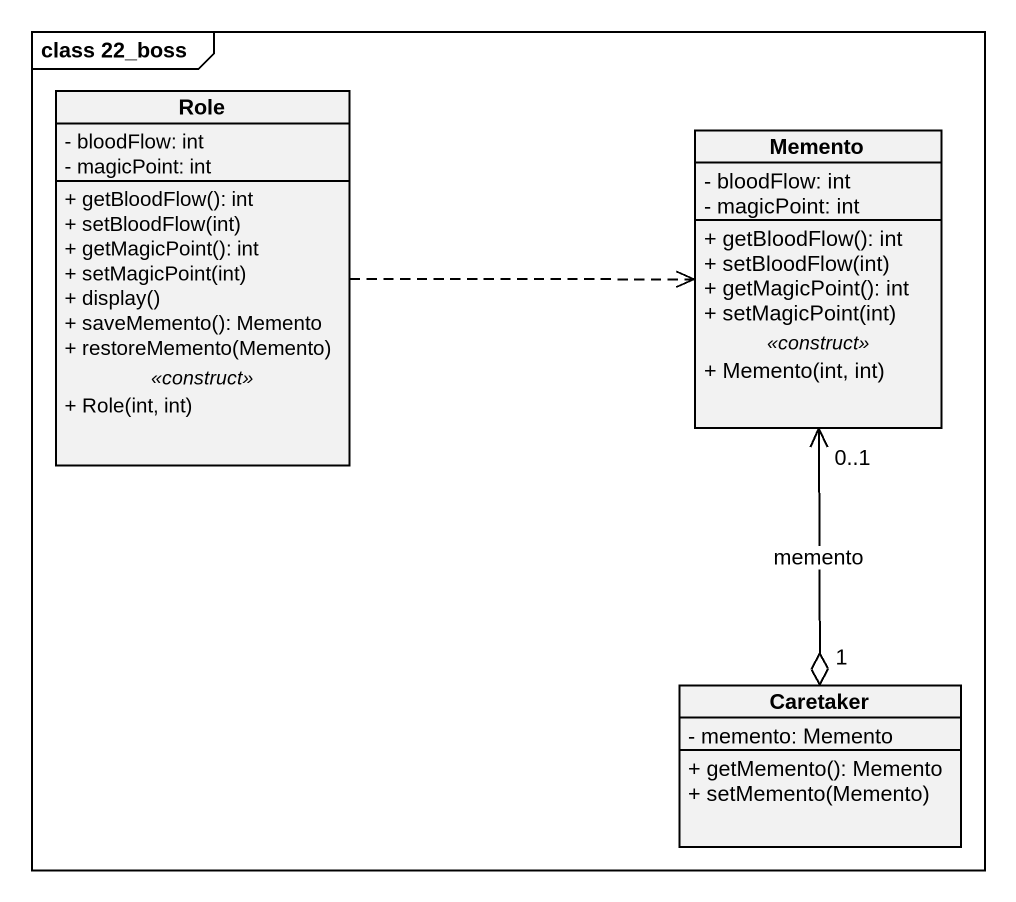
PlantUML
@startuml
mainframe class 22_boss
hide circle
hide empty members
skinparam classAttributeIconSize 0
class Role {
  - bloodFlow: int
  - magicPoint: int
  --
  + getBloodFlow(): int
  + setBloodFlow(int)
  + getMagicPoint(): int
  + setMagicPoint(int)
  + display()
  + saveMemento(): Memento
  + restoreMemento(Memento)
  .. <<construct>> ..
  + Role(int, int)
}
class Memento {
  - bloodFlow: int
  - magicPoint: int
  --
  + getBloodFlow(): int
  + setBloodFlow(int)
  + getMagicPoint(): int
  + setMagicPoint(int)
  .. <<construct>> ..
  + Memento(int, int)
}
class Caretaker {
  - memento: Memento
  + getMemento(): Memento
  + setMemento(Memento)
}
Role .right.> Memento
Memento "0..1" <--o "1" Caretaker : memento
@enduml
